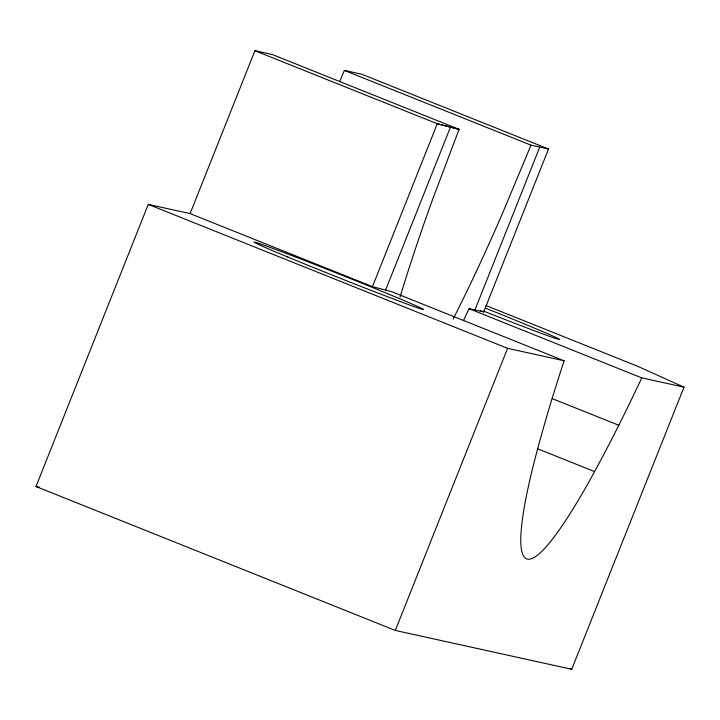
<?xml version="1.0" encoding="UTF-8"?>
<svg xmlns="http://www.w3.org/2000/svg" width="720" height="720" viewBox="0 0 720 720"><rect width="100%" height="100%" fill="white"/><g stroke="black" fill="none" stroke-linecap="round" stroke-linejoin="round"><path stroke-width="1.08" d="M564.12 360.774C552.033 397.458 540.945 434.484 531.693 471.987A379.611 44.28 -68.2 0 0 587.565 484.29C606.996 449.541 624.87 413.928 641.745 377.865L684 387.171L571.734 669.285L395.316 630.441L36 486.513L148.266 204.399L190.098 213.606L372.456 286.65L391.464 291.618L564.12 360.774L507.582 348.327L148.266 204.399M190.098 213.606L254.925 50.715L272.43 54.567L459.09 129.339L432.945 198.504A311.076 36.288 -68.2 0 0 400.032 297.189M372.456 286.65L437.283 123.759L459.09 129.339L437.283 123.759L254.925 50.715M385.524 290.304L450.351 127.413M474.93 309.996L539.757 147.096M463.491 320.571L469.089 308.709L483.696 311.922L548.523 149.031L361.863 74.259L344.358 70.407L339.642 81.666M395.316 630.441L507.582 348.327M548.523 149.031L531.018 145.17L502.326 213.786A311.076 36.288 -68.2 0 1 453.123 318.996M36 486.513L39.285 487.233M344.358 70.407L531.018 145.17M486.108 305.577L637.362 366.165L684 387.171M480.573 310.671L483.696 311.922M469.089 308.709L641.745 377.865M552.24 398.601L618.804 425.268M537.309 448.65L594.522 471.564M569.709 668.376L571.734 669.285M485.496 308.115A91.107 1.746 21.7 0 1 559.62 339.489A91.107 1.746 21.7 0 1 483.579 311.094M287.712 256.986A91.107 1.746 21.7 0 0 422.811 309.456A91.107 1.746 21.7 0 0 305.928 261A91.107 1.746 21.7 0 0 287.712 256.986"/></g></svg>
